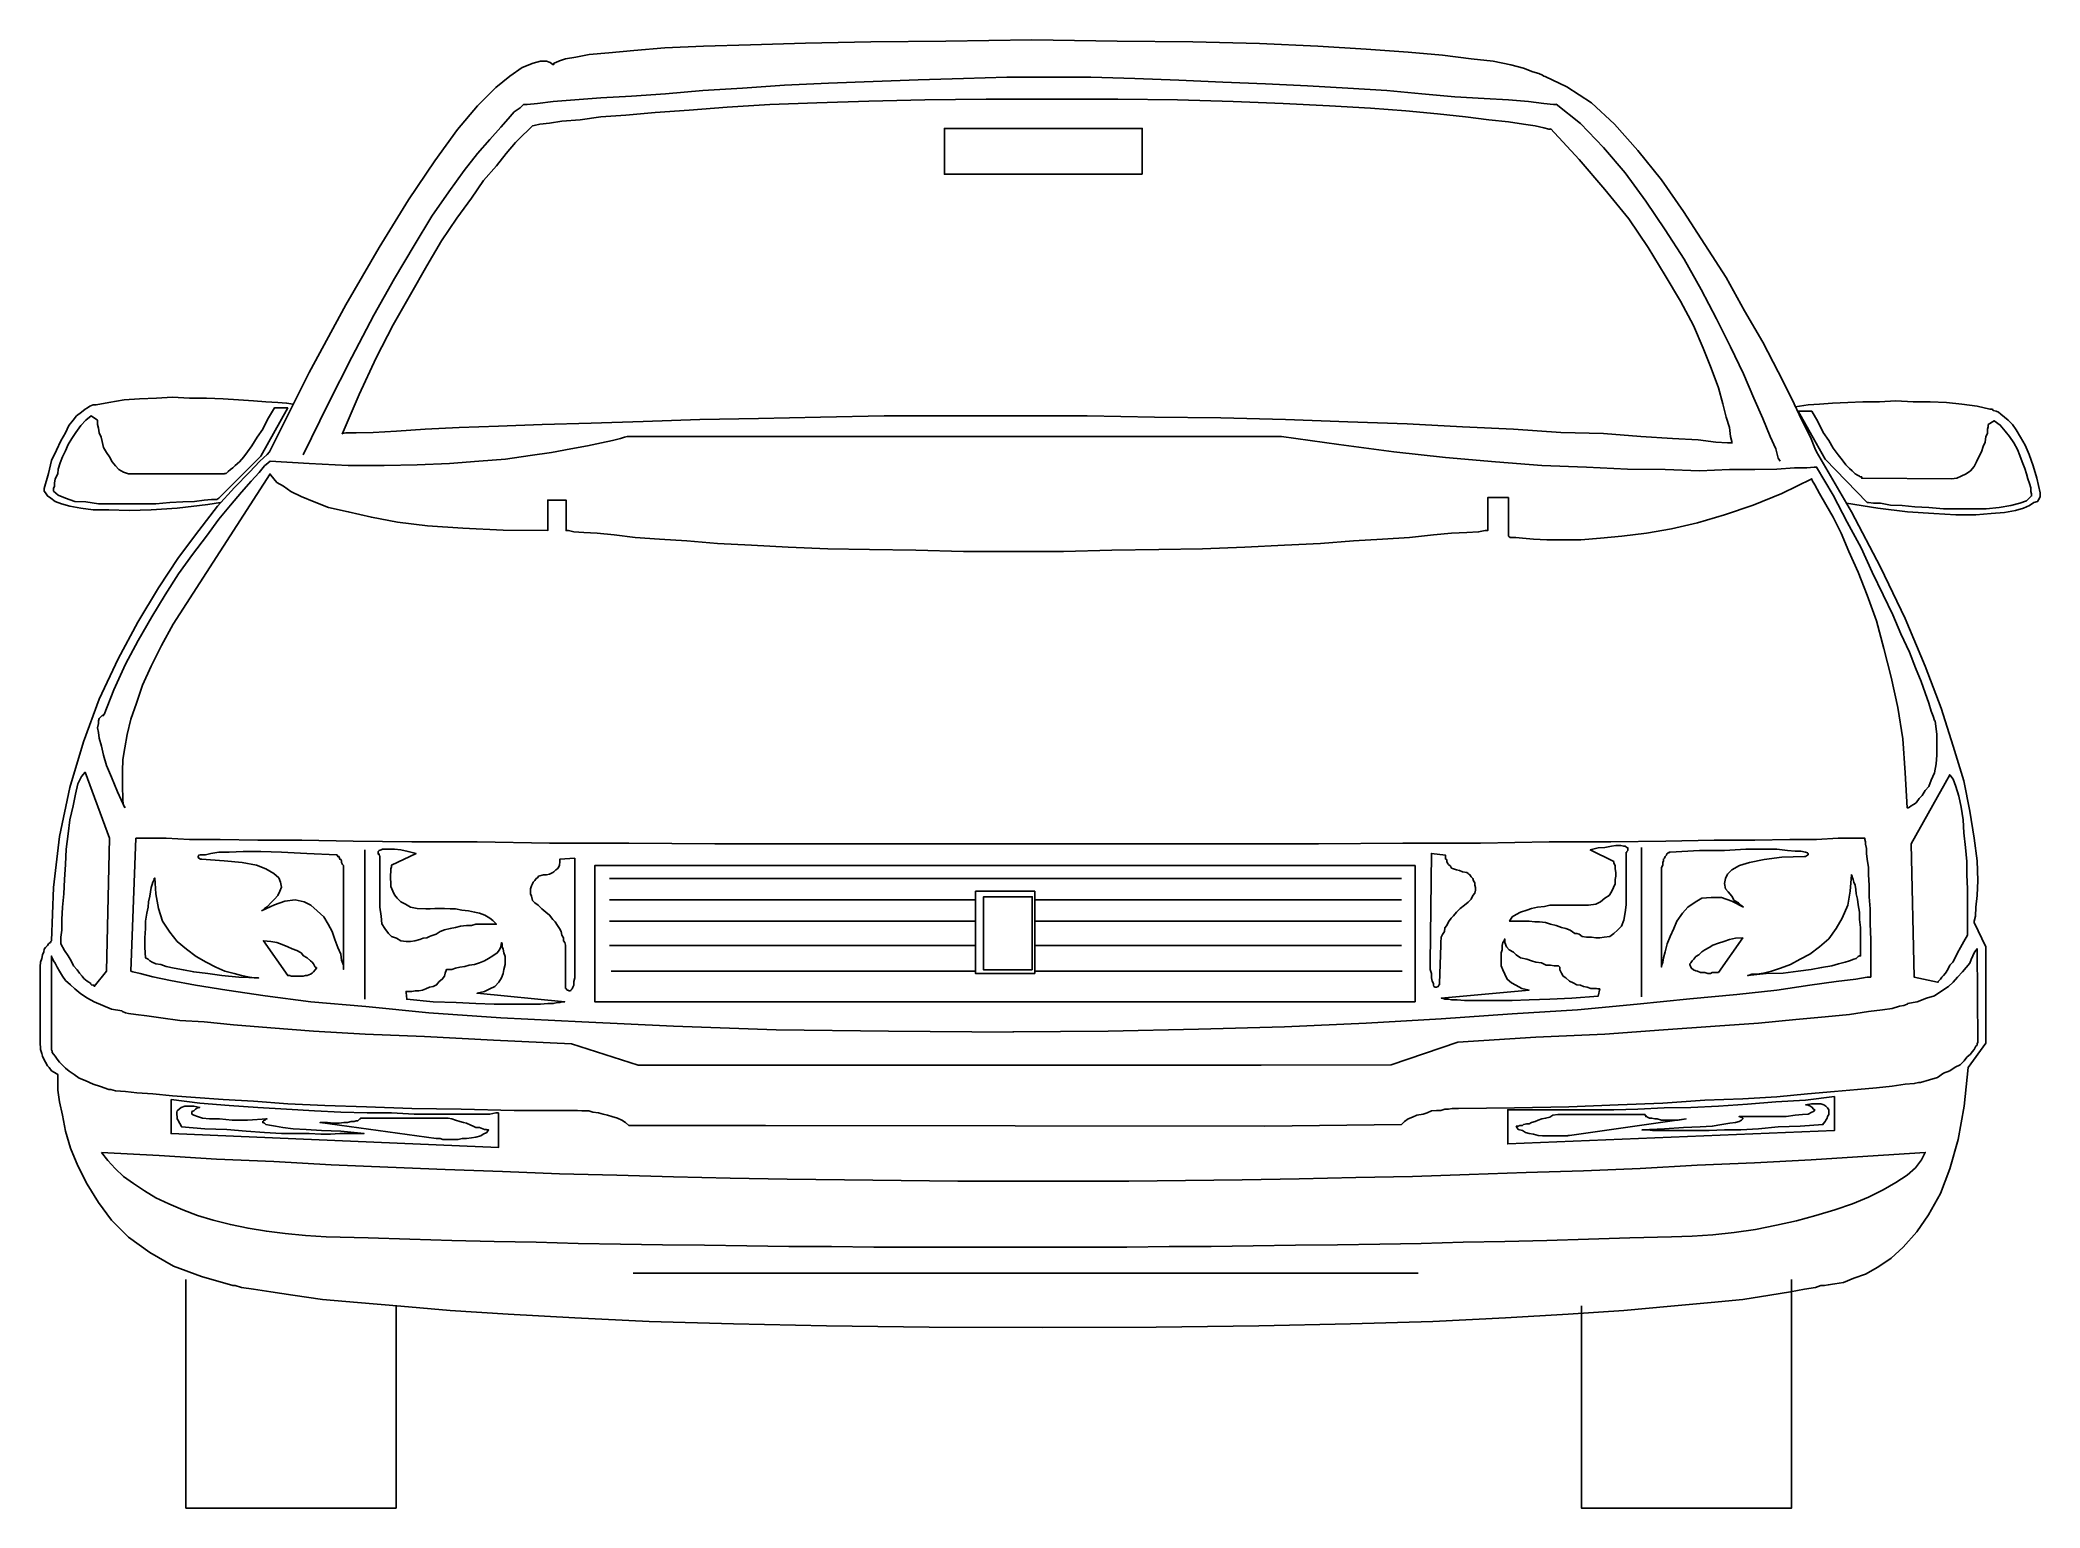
# Model space of a CAD drawing. Extents: x -42 to 127, y -112 to 11.
import ezdxf

# ---------------------------------------------------------------- set-up
doc = ezdxf.new("R2010")
doc.units = 0
doc.layers.get('0').update_dxf_attribs({"linetype": 'CONTINUOUS'})
doc.layers.add('7', color=7, linetype='CONTINUOUS')

msp = doc.modelspace()

# ---------------------------------------------------------------- linework, layer by layer
for points in [[(-29.36, -93.05), (-29.36, -112.32), (-11.65, -112.32), (-11.65, -95.29)], [(105.93, -93.05), (105.93, -112.32), (88.23, -112.32), (88.23, -95.29)]]:
    msp.add_lwpolyline(points)
at = {"layer": '7', "linetype": 'CONTINUOUS'}
for points in [[(-22.32, -23.32), (-22.52, -23.53), (-23.14, -24.1), (-24.01, -25.02), (-25.25, -26.31), (-26.69, -27.9), (-28.28, -29.96), (-29.98, -32.22), (-31.68, -34.79), (-33.42, -37.67), (-35.07, -40.76), (-36.66, -44.15), (-38, -47.75), (-39.13, -51.61), (-40.01, -55.72), (-40.52, -60.04), (-40.68, -64.52), (-40.68, -64.52), (-40.73, -64.57), (-40.73, -64.57), (-40.78, -64.67), (-40.88, -64.72), (-40.93, -64.77), (-41.03, -64.93), (-41.19, -65.08), (-41.29, -65.24), (-41.34, -65.44), (-41.45, -65.7), (-41.5, -66.01), (-41.6, -66.32), (-41.65, -66.68), (-41.65, -67.14), (-41.65, -67.6), (-41.65, -72.64), (-41.65, -72.64), (-41.65, -72.8), (-41.65, -72.9), (-41.65, -73.05), (-41.65, -73.26), (-41.6, -73.46), (-41.6, -73.67), (-41.5, -74.03), (-41.45, -74.24), (-41.29, -74.55), (-41.19, -74.75), (-41.03, -75.06), (-40.88, -75.21), (-40.68, -75.47), (-40.42, -75.62), (-40.16, -75.78), (-40.16, -75.88), (-40.16, -76.34), (-40.16, -77.12), (-40.01, -78.09), (-39.75, -79.22), (-39.49, -80.56), (-39.08, -82), (-38.46, -83.49), (-37.69, -85.03), (-36.72, -86.58), (-35.63, -88.07), (-34.2, -89.51), (-32.4, -90.79), (-30.39, -91.93), (-28.03, -92.8), (-25.4, -93.57), (-25.2, -93.57), (-24.68, -93.73), (-23.65, -93.88), (-22.21, -94.09), (-20.36, -94.39), (-17.84, -94.76), (-14.91, -95.01), (-11.26, -95.32), (-7.09, -95.68), (-2.21, -95.99), (3.4, -96.3), (9.67, -96.61), (16.77, -96.81), (24.63, -96.97), (33.27, -97.07), (42.84, -97.12), (52.4, -97.07), (61.04, -96.97), (68.76, -96.81), (75.7, -96.61), (81.82, -96.3), (87.11, -95.99), (91.8, -95.68), (95.75, -95.32), (99.15, -95.01), (101.82, -94.76), (104.09, -94.39), (105.83, -94.09), (107.02, -93.88), (107.94, -93.73), (108.4, -93.57), (108.56, -93.57), (108.71, -93.57), (109.02, -93.52), (109.59, -93.42), (110.31, -93.31), (111.18, -92.95), (112.16, -92.6), (113.19, -92.03), (114.32, -91.26), (115.35, -90.33), (116.48, -89.05), (117.46, -87.61), (118.48, -85.81), (119.26, -83.75), (119.98, -81.28), (120.49, -78.45), (120.8, -75.21), (122.29, -73.16), (122.29, -65.03), (121.31, -62.97), (121.31, -62.87), (121.42, -62.46), (121.47, -61.69), (121.57, -60.71), (121.62, -59.43), (121.57, -57.78), (121.31, -55.88), (120.95, -53.61), (120.44, -51.04), (119.56, -48.11), (118.54, -44.92), (117.2, -41.37), (115.5, -37.36), (113.44, -33.04), (110.98, -28.37), (108.04, -23.32), (107.89, -23.02), (107.53, -22.09), (106.81, -20.65), (105.94, -18.8), (104.8, -16.59), (103.52, -14.07), (101.98, -11.45), (100.43, -8.62), (98.63, -5.84), (96.83, -3.06), (94.98, -0.39), (92.98, 2.08), (91.02, 4.29), (89.07, 6.09), (87.01, 7.43), (85.16, 8.3), (85.06, 8.35), (84.95, 8.41), (84.65, 8.56), (84.13, 8.71), (83.36, 9.02), (82.28, 9.28), (80.79, 9.59), (78.94, 9.79), (76.52, 10.1), (73.64, 10.36), (70.09, 10.62), (66.03, 10.87), (61.09, 11.08), (55.49, 11.23), (49.11, 11.29), (41.91, 11.39), (34.66, 11.29), (28.34, 11.23), (22.84, 11.13), (18.21, 10.98), (14.25, 10.87), (11.01, 10.72), (8.39, 10.51), (6.28, 10.31), (4.63, 10.15), (3.5, 9.95), (2.63, 9.79), (2.11, 9.64), (1.8, 9.48), (1.65, 9.43), (1.65, 9.33), (1.65, 9.33), (1.55, 9.33), (1.34, 9.48), (1.03, 9.59), (0.52, 9.59), (-0.1, 9.43), (-1.03, 9.07), (-2.06, 8.35), (-3.24, 7.37), (-4.78, 5.83), (-6.48, 3.83), (-8.38, 1.2), (-10.59, -2.09), (-13.06, -6.1), (-15.89, -10.93), (-18.97, -16.64), (-22.32, -23.32)], [(43.35, 8.25), (39.81, 8.25), (36.15, 8.15), (32.35, 8.04), (28.54, 7.89), (24.79, 7.74), (21.09, 7.58), (17.54, 7.32), (14.2, 7.12), (11.06, 6.86), (8.18, 6.66), (5.61, 6.5), (3.4, 6.35), (1.6, 6.19), (0.26, 6.04), (-0.61, 5.94), (-0.92, 5.94)], [(86.09, 5.94), (85.88, 5.94), (85.06, 6.04), (83.77, 6.19), (82.07, 6.35), (80.02, 6.45), (77.55, 6.6), (74.77, 6.86), (71.84, 7.12), (68.55, 7.32), (65.16, 7.53), (61.61, 7.68), (58.01, 7.84), (54.31, 7.99), (50.6, 8.15), (46.9, 8.25), (43.35, 8.25)], [(-0.92, 5.94), (-0.97, 5.89), (-1.18, 5.68), (-1.7, 5.32), (-2.21, 4.75), (-2.83, 4.03), (-3.75, 3.01), (-4.78, 1.82), (-5.91, 0.38), (-7.2, -1.42), (-8.64, -3.47), (-10.13, -5.94), (-11.77, -8.72), (-13.52, -11.81), (-15.37, -15.35), (-17.38, -19.26), (-19.49, -23.58)], [(43.61, 6.4), (38.06, 6.4), (32.91, 6.35), (28.18, 6.24), (23.81, 6.09), (19.85, 5.94), (16.25, 5.73), (13.06, 5.47), (10.18, 5.27), (7.72, 5.06), (5.61, 4.91), (3.86, 4.65), (2.32, 4.55), (1.29, 4.39), (0.46, 4.29), (0, 4.19), (-0.15, 4.14)], [(85.62, 3.88), (85.47, 3.88), (85.06, 3.98), (84.34, 4.14), (83.36, 4.29), (82.07, 4.5), (80.43, 4.65), (78.47, 4.91), (76.11, 5.16), (73.44, 5.42), (70.45, 5.63), (67.01, 5.83), (63.1, 6.04), (58.88, 6.19), (54.2, 6.35), (49.16, 6.4), (43.56, 6.4)], [(104.96, -24.1), (104.8, -23.84), (104.6, -23.07), (104.14, -22.04), (103.52, -20.5), (102.75, -18.8), (101.87, -16.74), (100.79, -14.48), (99.61, -12.11), (98.33, -9.65), (96.89, -7.08), (95.29, -4.61), (93.65, -2.19), (91.9, 0.18), (90.1, 2.34), (88.14, 4.34), (86.09, 5.99)], [(-0.15, 4.14), (-0.25, 4.08), (-0.51, 3.78), (-1.03, 3.31), (-1.59, 2.75), (-2.36, 1.82), (-3.19, 0.79), (-4.27, -0.44), (-5.29, -1.93), (-6.53, -3.63), (-7.82, -5.53), (-9.05, -7.64), (-10.44, -10.06), (-11.88, -12.63), (-13.32, -15.41), (-14.76, -18.49), (-16.2, -21.83)], [(51.22, 0.07), (51.22, 3.93), (34.56, 3.93), (34.56, 0.07), (51.22, 0.07)], [(100.9, -22.55), (100.9, -22.45), (100.79, -22.04), (100.69, -21.27), (100.43, -20.39), (100.13, -19.26), (99.77, -17.92), (99.15, -16.28), (98.48, -14.58), (97.66, -12.68), (96.58, -10.62), (95.29, -8.46), (93.85, -6.1), (92.21, -3.68), (90.2, -1.21), (88.04, 1.31), (85.62, 3.93)], [(-20.31, -19.31), (-20.88, -19.21), (-21.6, -19.16), (-22.63, -19.11), (-23.65, -19.01), (-24.94, -18.95), (-26.22, -18.85), (-27.61, -18.8), (-29.05, -18.8), (-30.49, -18.7), (-31.83, -18.8), (-33.27, -18.85), (-34.56, -18.95), (-35.84, -19.16), (-36.92, -19.37), (-36.92, -19.37), (-37.13, -19.37), (-37.18, -19.37), (-37.44, -19.47), (-37.64, -19.62), (-37.85, -19.73), (-38.15, -19.98), (-38.57, -20.29), (-38.87, -20.65), (-39.23, -21.11), (-39.49, -21.73), (-39.9, -22.4), (-40.26, -23.17), (-40.68, -24.04), (-40.93, -25.13), (-41.29, -26.41), (-41.29, -26.41), (-41.29, -26.46), (-41.29, -26.62), (-41.19, -26.77), (-41.03, -27.03), (-40.73, -27.23), (-40.37, -27.49), (-39.85, -27.7), (-39.13, -27.9), (-38.21, -28.06), (-37.18, -28.21), (-35.84, -28.21), (-34.14, -28.26), (-32.29, -28.21), (-30.08, -28.06), (-27.51, -27.75), (-26.43, -27.59), (-26.43, -27.59)], [(-36.82, -20.65), (-36.82, -20.65), (-36.82, -20.8), (-36.82, -21.01), (-36.72, -21.32), (-36.66, -21.73), (-36.51, -22.09), (-36.41, -22.45), (-36.3, -22.96), (-36.05, -23.38), (-35.79, -23.74), (-35.58, -24.15), (-35.28, -24.51), (-35.02, -24.82), (-34.61, -25.02), (-34.2, -25.18), (-33.78, -25.18), (-26.22, -25.18), (-26.22, -25.18), (-26.12, -25.18), (-26.07, -25.13), (-25.97, -25.13), (-25.81, -24.97), (-25.61, -24.82), (-25.4, -24.66), (-25.2, -24.46), (-24.84, -24.15), (-24.48, -23.74), (-24.17, -23.32), (-23.81, -22.81), (-23.34, -22.09), (-22.88, -21.42), (-22.47, -20.6), (-21.9, -19.62), (-20.77, -19.62), (-23.04, -23.68), (-26.58, -27.23), (-26.74, -27.34), (-27.2, -27.34), (-27.82, -27.39), (-28.64, -27.49), (-29.62, -27.54), (-30.7, -27.59), (-31.88, -27.7), (-33.06, -27.7), (-34.3, -27.7), (-35.58, -27.7), (-36.72, -27.7), (-37.8, -27.54), (-38.72, -27.49), (-39.49, -27.23), (-40.11, -26.98), (-40.52, -26.62), (-40.52, -26.56), (-40.52, -26.41), (-40.42, -26.2), (-40.42, -25.95), (-40.37, -25.59), (-40.16, -25.18), (-40.11, -24.77), (-39.96, -24.25), (-39.75, -23.74), (-39.49, -23.22), (-39.29, -22.71), (-38.98, -22.19), (-38.62, -21.68), (-38.21, -21.11), (-37.8, -20.65), (-37.33, -20.29), (-36.82, -20.65)], [(110.56, -27.65), (113.19, -28.06), (115.71, -28.37), (117.92, -28.52), (119.77, -28.62), (121.47, -28.62), (122.75, -28.52), (123.88, -28.42), (124.81, -28.26), (125.48, -28.06), (125.99, -27.85), (126.35, -27.59), (126.66, -27.49), (126.82, -27.23), (126.87, -27.08), (126.87, -26.92), (126.87, -26.77), (126.87, -26.77), (126.61, -25.54), (126.3, -24.51), (125.94, -23.53), (125.63, -22.76), (125.22, -22.09), (124.86, -21.47), (124.55, -21.01), (124.19, -20.65), (123.88, -20.39), (123.58, -20.14), (123.37, -19.98), (123.16, -19.88), (122.91, -19.83), (122.85, -19.73), (122.65, -19.73), (122.65, -19.73), (121.57, -19.47), (120.28, -19.31), (119, -19.16), (117.61, -19.11), (116.17, -19.11), (114.73, -19.01), (113.34, -19.11), (111.95, -19.11), (110.67, -19.16), (109.38, -19.21), (108.3, -19.31), (107.32, -19.37), (106.61, -19.47), (106.25, -19.52), (106.25, -19.47)], [(122.49, -21.01), (122.49, -21.06), (122.49, -21.22), (122.44, -21.42), (122.44, -21.78), (122.29, -22.04), (122.24, -22.5), (122.08, -22.86), (121.93, -23.32), (121.72, -23.74), (121.52, -24.15), (121.31, -24.56), (121, -24.92), (120.64, -25.18), (120.23, -25.38), (119.87, -25.54), (119.41, -25.59), (111.9, -25.54), (111.85, -25.54), (111.85, -25.43), (111.7, -25.43), (111.65, -25.38), (111.49, -25.28), (111.28, -25.18), (111.03, -24.92), (110.82, -24.71), (110.51, -24.41), (110.2, -23.99), (109.85, -23.58), (109.43, -23.02), (109.07, -22.35), (108.61, -21.68), (108.15, -20.75), (107.63, -19.88), (106.5, -19.88), (108.77, -23.94), (112.31, -27.59), (112.42, -27.59), (112.83, -27.65), (113.44, -27.65), (114.27, -27.8), (115.25, -27.85), (116.32, -27.95), (117.51, -28.01), (118.74, -28.11), (119.92, -28.11), (121.21, -28.11), (122.34, -28.11), (123.42, -28.01), (124.4, -27.85), (125.17, -27.65), (125.73, -27.44), (126.15, -27.03), (126.15, -27.03), (126.15, -26.87), (126.1, -26.67), (126.1, -26.36), (125.99, -26), (125.84, -25.59), (125.73, -25.18), (125.58, -24.71), (125.37, -24.15), (125.17, -23.63), (124.96, -23.12), (124.66, -22.55), (124.3, -22.04), (123.94, -21.58), (123.52, -21.06), (123.01, -20.7), (122.49, -21.01)], [(-16.15, -21.78), (-15.89, -21.73), (-15.01, -21.73), (-13.57, -21.68), (-11.62, -21.58), (-9.2, -21.42), (-6.32, -21.27), (-3.03, -21.16), (0.67, -21.01), (4.79, -20.91), (9.16, -20.75), (13.94, -20.6), (18.88, -20.5), (24.12, -20.39), (29.47, -20.29), (35.13, -20.29), (40.89, -20.29)], [(40.89, -20.29), (46.59, -20.29), (52.25, -20.39), (57.85, -20.44), (63.3, -20.6), (68.55, -20.8), (73.54, -20.96), (78.22, -21.22), (82.49, -21.42), (86.5, -21.68), (90.1, -21.78), (93.23, -22.04), (95.91, -22.19), (98.07, -22.3), (99.56, -22.5), (100.54, -22.55), (100.95, -22.55)], [(-34.5, -53.31), (-34.5, -53.25), (-34.61, -53.1), (-34.66, -52.74), (-34.66, -52.28), (-34.71, -51.76), (-34.71, -51.04), (-34.71, -50.22), (-34.66, -49.24), (-34.5, -48.27), (-34.3, -47.13), (-33.99, -45.85), (-33.53, -44.51), (-33.01, -42.97), (-32.29, -41.37), (-31.42, -39.63), (-30.44, -37.83), (-22.27, -25.18), (-22.27, -25.18), (-22.21, -25.28), (-21.96, -25.59), (-21.7, -25.9), (-21.13, -26.2), (-20.52, -26.67), (-19.64, -27.08), (-18.56, -27.54), (-17.33, -28.01), (-15.68, -28.37), (-13.73, -28.83), (-11.52, -29.24), (-9, -29.55), (-6.01, -29.75), (-2.62, -29.91), (1.13, -29.96), (1.13, -27.39), (2.68, -27.39), (2.68, -29.96), (2.88, -29.96), (3.34, -30.06), (4.17, -30.11), (5.3, -30.16), (6.74, -30.32), (8.49, -30.53), (10.54, -30.68), (12.86, -30.83), (15.43, -31.04), (18.31, -31.19), (21.39, -31.35), (24.74, -31.5), (28.24, -31.55), (32.14, -31.6), (36.15, -31.71), (40.37, -31.71), (44.59, -31.71), (48.65, -31.6), (52.61, -31.55), (56.31, -31.5), (59.86, -31.35), (63.2, -31.19), (66.24, -31.04), (69.01, -30.83), (71.48, -30.68), (73.74, -30.53), (75.75, -30.32), (77.29, -30.16), (78.58, -30.11), (79.56, -30.06), (80.12, -29.96), (80.33, -29.96), (80.33, -27.18), (82.07, -27.18), (82.07, -30.42), (82.23, -30.53), (82.69, -30.53), (83.26, -30.58), (84.18, -30.68), (85.32, -30.73), (86.7, -30.73), (88.19, -30.73), (89.84, -30.58), (91.64, -30.42), (93.7, -30.16), (95.81, -29.8), (98.02, -29.29), (100.28, -28.62), (102.7, -27.8), (105.11, -26.82), (107.63, -25.59), (107.68, -25.74), (107.89, -26.1), (108.3, -26.82), (108.82, -27.75), (109.43, -28.83), (110.1, -30.16), (110.77, -31.71), (111.54, -33.46), (112.31, -35.41), (113.08, -37.57), (113.7, -39.88), (114.32, -42.3), (114.89, -44.87), (115.3, -47.49), (115.5, -50.37), (115.66, -53.31), (115.76, -53.31), (115.86, -53.25), (116.02, -53.15), (116.22, -53.05), (116.43, -52.89), (116.68, -52.53), (116.94, -52.28), (117.2, -51.87), (117.51, -51.51), (117.71, -50.99), (117.97, -50.37), (118.13, -49.6), (118.18, -48.88), (118.18, -47.96), (118.18, -47.13), (118.02, -46), (117.97, -45.95), (117.87, -45.59), (117.71, -45.18), (117.51, -44.51), (117.2, -43.64), (116.84, -42.66), (116.38, -41.53), (115.86, -40.19), (115.14, -38.65), (114.47, -37.06), (113.65, -35.36), (112.72, -33.46), (111.8, -31.4), (110.62, -29.24), (109.43, -26.98), (108.04, -24.61), (107.84, -24.61), (107.22, -24.66), (106.19, -24.66), (104.7, -24.77), (102.85, -24.82), (100.69, -24.82), (98.17, -24.92), (95.29, -24.82), (92.1, -24.77), (88.66, -24.61), (84.9, -24.46), (80.99, -24.15), (76.78, -23.79), (72.41, -23.32), (67.78, -22.71), (62.95, -22.04), (7.82, -22.04), (7.61, -22.09), (7.25, -22.19), (6.58, -22.35), (5.66, -22.55), (4.48, -22.81), (3.09, -23.07), (1.44, -23.38), (-0.36, -23.63), (-2.42, -23.94), (-4.68, -24.1), (-7.15, -24.3), (-9.87, -24.41), (-12.65, -24.46), (-15.68, -24.46), (-18.97, -24.3), (-22.27, -24.1), (-22.42, -24.25), (-22.73, -24.51), (-23.19, -25.07), (-23.86, -25.79), (-24.68, -26.72), (-25.61, -27.8), (-26.58, -28.98), (-27.61, -30.42), (-28.8, -31.96), (-29.98, -33.61), (-31.11, -35.36), (-32.24, -37.21), (-33.37, -39.22), (-34.45, -41.22), (-35.43, -43.38), (-36.25, -45.44), (-36.3, -45.44), (-36.3, -45.54), (-36.41, -45.54), (-36.46, -45.59), (-36.66, -45.8), (-36.72, -46), (-36.72, -46.21), (-36.82, -46.57), (-36.72, -46.98), (-36.66, -47.44), (-36.46, -48.11), (-36.3, -48.88), (-36.05, -49.76), (-35.63, -50.74), (-35.12, -51.97), (-34.5, -53.31)], [(-35.79, -55.88), (-36.05, -67.09), (-37.08, -68.37), (-37.08, -68.37), (-37.08, -68.27), (-37.18, -68.27), (-37.33, -68.22), (-37.38, -68.12), (-37.54, -68.01), (-37.69, -67.91), (-37.95, -67.7), (-38.1, -67.5), (-38.31, -67.24), (-38.51, -66.98), (-38.82, -66.63), (-39.03, -66.21), (-39.29, -65.8), (-39.6, -65.34), (-39.9, -64.77), (-39.9, -64.67), (-39.9, -64.21), (-39.8, -63.64), (-39.8, -62.72), (-39.75, -61.69), (-39.65, -60.56), (-39.6, -59.37), (-39.49, -58.09), (-39.44, -56.8), (-39.29, -55.52), (-39.13, -54.34), (-38.87, -53.15), (-38.67, -52.17), (-38.46, -51.3), (-38.15, -50.68), (-37.85, -50.32), (-35.79, -55.88)], [(116.02, -56.34), (116.27, -67.6), (118.23, -68.01), (118.23, -68.01), (118.28, -68.01), (118.28, -67.96), (118.38, -67.86), (118.48, -67.76), (118.59, -67.6), (118.74, -67.45), (118.9, -67.24), (119.1, -66.93), (119.26, -66.57), (119.51, -66.32), (119.72, -65.96), (119.92, -65.55), (120.18, -65.08), (120.44, -64.57), (120.75, -64.05), (120.75, -63.9), (120.75, -63.49), (120.75, -62.92), (120.75, -62.15), (120.75, -61.17), (120.75, -60.15), (120.7, -58.96), (120.7, -57.83), (120.59, -56.65), (120.44, -55.41), (120.39, -54.34), (120.23, -53.25), (120.03, -52.33), (119.77, -51.51), (119.56, -50.89), (119.26, -50.53), (116.02, -56.34)], [(-33.99, -67.09), (-33.58, -55.88)], [(-33.58, -55.88), (-33.27, -55.88), (-32.4, -55.88), (-31.01, -55.88), (-29.05, -55.98), (-26.48, -55.98), (-23.29, -56.03), (-19.59, -56.03), (-15.27, -56.13), (-10.33, -56.19), (-4.83, -56.19), (1.29, -56.29), (7.97, -56.29), (15.22, -56.34), (23.2, -56.34), (31.73, -56.34), (40.89, -56.34)], [(-22.99, -62), (-22.88, -61.94), (-22.73, -61.79), (-22.47, -61.64), (-22.21, -61.33), (-21.9, -61.02), (-21.6, -60.71), (-21.44, -60.35), (-21.29, -59.99), (-21.39, -59.58), (-21.54, -59.22), (-21.96, -58.86), (-22.63, -58.45), (-23.4, -58.14), (-24.63, -57.93), (-26.12, -57.78), (-28.03, -57.63), (-28.03, -57.63), (-28.13, -57.63), (-28.28, -57.57), (-28.33, -57.47), (-28.33, -57.42), (-28.28, -57.32), (-28.13, -57.27), (-27.72, -57.27), (-27.25, -57.16), (-26.58, -57.06), (-25.71, -57.06), (-24.53, -57.01), (-23.04, -57.01), (-21.29, -57.06), (-19.18, -57.16), (-16.66, -57.27), (-16.66, -57.27), (-16.61, -57.32), (-16.61, -57.32), (-16.56, -57.42), (-16.45, -57.42), (-16.45, -57.47), (-16.4, -57.63), (-16.3, -57.68), (-16.25, -57.78), (-16.25, -57.93), (-16.15, -58.09), (-16.09, -58.19), (-16.09, -58.35), (-16.09, -58.6), (-16.09, -58.86), (-16.09, -66.93), (-16.09, -66.83), (-16.09, -66.57), (-16.25, -66.16), (-16.3, -65.65), (-16.56, -65.08), (-16.81, -64.41), (-17.02, -63.75), (-17.38, -63.13), (-17.74, -62.51), (-18.3, -62), (-18.82, -61.53), (-19.39, -61.23), (-20.16, -61.07), (-21.03, -61.17), (-21.9, -61.48), (-22.99, -62)], [(-14.29, -56.86), (-14.29, -69.45)], [(-12.03, -58.14), (-12.03, -58.14), (-12.03, -58.29), (-12.08, -58.45), (-12.08, -58.7), (-12.13, -58.96), (-12.13, -59.27), (-12.08, -59.63), (-12.08, -59.94), (-11.93, -60.35), (-11.77, -60.66), (-11.57, -60.92), (-11.26, -61.23), (-10.85, -61.43), (-10.44, -61.69), (-9.87, -61.79), (-9.15, -61.84), (-9.15, -61.84), (-9, -61.84), (-8.79, -61.84), (-8.38, -61.79), (-8.02, -61.79), (-7.56, -61.79), (-7.09, -61.84), (-6.63, -61.84), (-6.12, -61.94), (-5.55, -62), (-5.04, -62.1), (-4.63, -62.2), (-4.16, -62.36), (-3.75, -62.61), (-3.49, -62.82), (-3.19, -63.13), (-3.24, -63.13), (-3.39, -63.13), (-3.55, -63.13), (-3.85, -63.13), (-4.16, -63.13), (-4.47, -63.13), (-4.94, -63.13), (-5.29, -63.23), (-5.71, -63.23), (-6.22, -63.28), (-6.63, -63.39), (-7.09, -63.49), (-7.56, -63.59), (-7.92, -63.75), (-8.28, -63.95), (-8.69, -64.1), (-8.69, -64.1), (-8.84, -64.16), (-9.05, -64.26), (-9.36, -64.31), (-9.66, -64.41), (-10.08, -64.52), (-10.44, -64.57), (-10.8, -64.57), (-11.26, -64.52), (-11.62, -64.31), (-12.03, -64.16), (-12.29, -63.9), (-12.6, -63.49), (-12.85, -63.08), (-12.91, -62.46), (-13.01, -61.69), (-13.01, -57.37), (-13.01, -57.37), (-13.06, -57.32), (-13.06, -57.22), (-13.16, -57.22), (-13.16, -57.16), (-13.16, -57.06), (-13.16, -57.01), (-13.06, -56.91), (-12.91, -56.86), (-12.8, -56.8), (-12.54, -56.8), (-12.13, -56.8), (-11.77, -56.8), (-11.26, -56.86), (-10.64, -57.01), (-9.97, -57.16), (-12.03, -58.14)], [(40.89, -56.34), (49.93, -56.34), (58.32, -56.34), (66.08, -56.34), (73.18, -56.29), (79.71, -56.29), (85.52, -56.19), (90.71, -56.19), (95.34, -56.13), (99.4, -56.03), (102.85, -56.03), (105.78, -55.98), (108.04, -55.98), (109.85, -55.88), (111.13, -55.88), (111.9, -55.88), (112.11, -55.88)], [(76.78, -57.32), (76.78, -57.32), (76.78, -57.42), (76.78, -57.47), (76.78, -57.57), (76.78, -57.63), (76.88, -57.68), (76.88, -57.83), (76.93, -57.99), (77.04, -58.09), (77.19, -58.24), (77.29, -58.4), (77.45, -58.45), (77.7, -58.55), (77.96, -58.6), (78.22, -58.7), (78.58, -58.76), (78.58, -58.76), (78.68, -58.86), (78.73, -58.91), (78.83, -58.96), (78.94, -59.12), (79.09, -59.27), (79.14, -59.48), (79.25, -59.63), (79.25, -59.84), (79.3, -60.04), (79.3, -60.25), (79.25, -60.51), (79.09, -60.71), (78.94, -61.02), (78.68, -61.28), (78.37, -61.53), (78.01, -61.79), (77.7, -62.1), (77.45, -62.41), (77.24, -62.61), (77.04, -62.92), (76.88, -63.23), (76.73, -63.44), (76.68, -63.75), (76.52, -64), (76.42, -64.21), (76.42, -64.36), (76.37, -64.52), (76.37, -64.67), (76.37, -64.72), (76.37, -64.77), (76.37, -64.88), (76.26, -68.12), (76.26, -68.22), (76.26, -68.22), (76.21, -68.27), (76.21, -68.27), (76.16, -68.37), (76.01, -68.43), (75.95, -68.43), (75.9, -68.43), (75.8, -68.37), (75.75, -68.27), (75.75, -68.12), (75.65, -67.91), (75.59, -67.65), (75.59, -67.29), (75.49, -66.93), (75.49, -66.42), (75.59, -57.16), (76.78, -57.32)], [(90.97, -57.83), (90.97, -57.93), (90.97, -57.99), (91.07, -58.19), (91.07, -58.45), (91.13, -58.76), (91.13, -59.07), (91.07, -59.37), (91.07, -59.73), (90.92, -60.04), (90.77, -60.4), (90.56, -60.71), (90.2, -60.92), (89.84, -61.23), (89.43, -61.43), (88.81, -61.53), (88.14, -61.53), (88.14, -61.53), (87.99, -61.53), (87.68, -61.53), (87.37, -61.53), (87.01, -61.53), (86.55, -61.53), (86.09, -61.53), (85.57, -61.53), (85.11, -61.64), (84.54, -61.69), (84.03, -61.79), (83.62, -61.94), (83.1, -62.1), (82.74, -62.31), (82.38, -62.51), (82.18, -62.87), (82.23, -62.87), (82.33, -62.87), (82.54, -62.87), (82.74, -62.87), (83.05, -62.87), (83.46, -62.87), (83.82, -62.87), (84.29, -62.92), (84.7, -62.92), (85.21, -62.97), (85.62, -63.13), (86.09, -63.23), (86.55, -63.39), (86.91, -63.49), (87.27, -63.64), (87.68, -63.9), (87.68, -63.9), (87.83, -63.9), (88.04, -63.95), (88.3, -64.16), (88.66, -64.21), (89.07, -64.21), (89.43, -64.26), (89.79, -64.26), (90.15, -64.21), (90.61, -64.16), (90.97, -63.9), (91.28, -63.64), (91.59, -63.28), (91.8, -62.77), (91.9, -62.15), (92, -61.48), (92, -57.06), (92, -57.06), (92.05, -57.06), (92.05, -57.01), (92.15, -56.91), (92.15, -56.86), (92.15, -56.8), (92.15, -56.7), (92.05, -56.65), (91.9, -56.55), (91.8, -56.55), (91.54, -56.49), (91.13, -56.49), (90.77, -56.55), (90.2, -56.65), (89.63, -56.7), (88.97, -56.86), (90.97, -57.83)], [(93.28, -56.65), (93.28, -69.25)], [(101.87, -61.69), (101.87, -61.69), (101.67, -61.53), (101.46, -61.33), (101.1, -61.12), (100.9, -60.76), (100.59, -60.4), (100.38, -60.15), (100.28, -59.68), (100.38, -59.27), (100.54, -58.91), (100.9, -58.55), (101.56, -58.19), (102.39, -57.93), (103.62, -57.68), (105.11, -57.47), (107.02, -57.42), (107.02, -57.42), (107.12, -57.42), (107.27, -57.32), (107.32, -57.27), (107.32, -57.16), (107.27, -57.11), (107.12, -57.06), (106.71, -56.96), (106.25, -56.96), (105.58, -56.91), (104.7, -56.8), (103.52, -56.8), (102.08, -56.8), (100.28, -56.91), (98.17, -56.91), (95.7, -57.06), (95.7, -57.06), (95.7, -57.06), (95.6, -57.06), (95.6, -57.11), (95.5, -57.11), (95.45, -57.16), (95.39, -57.27), (95.39, -57.32), (95.29, -57.42), (95.24, -57.57), (95.14, -57.63), (95.14, -57.78), (95.09, -57.93), (95.09, -58.14), (94.98, -58.35), (94.98, -58.55), (94.98, -66.73), (94.98, -66.63), (95.09, -66.32), (95.14, -65.96), (95.29, -65.44), (95.45, -64.77), (95.7, -64.16), (96.01, -63.49), (96.27, -62.87), (96.73, -62.2), (97.19, -61.69), (97.81, -61.28), (98.38, -60.92), (99.15, -60.87), (100.02, -60.87), (100.9, -61.17), (101.87, -61.69)], [(112.11, -55.88), (112.11, -55.88), (112.11, -55.98), (112.16, -56.19), (112.16, -56.39), (112.26, -56.75), (112.26, -57.16), (112.31, -57.63), (112.42, -58.35), (112.42, -58.96), (112.47, -59.84), (112.47, -60.81), (112.57, -61.84), (112.57, -63.08), (112.62, -64.41), (112.62, -65.96), (112.62, -67.6)], [(2.16, -57.63), (2.16, -57.63), (2.16, -57.68), (2.16, -57.78), (2.16, -57.83), (2.16, -57.93), (2.11, -58.09), (2.11, -58.14), (2.06, -58.29), (1.96, -58.45), (1.8, -58.55), (1.65, -58.7), (1.55, -58.76), (1.29, -58.91), (1.03, -58.96), (0.77, -58.96), (0.36, -59.07), (0.36, -59.07), (0.31, -59.12), (0.26, -59.22), (0.16, -59.27), (0.05, -59.43), (-0.1, -59.58), (-0.15, -59.73), (-0.25, -59.89), (-0.31, -60.15), (-0.31, -60.35), (-0.31, -60.56), (-0.25, -60.76), (-0.15, -61.12), (0.05, -61.33), (0.31, -61.53), (0.62, -61.84), (0.98, -62.1), (1.29, -62.36), (1.55, -62.72), (1.75, -62.92), (1.96, -63.23), (2.11, -63.49), (2.27, -63.75), (2.32, -64.05), (2.47, -64.26), (2.47, -64.52), (2.57, -64.67), (2.63, -64.88), (2.63, -64.93), (2.63, -65.08), (2.63, -65.08), (2.63, -65.19), (2.63, -68.53), (2.63, -68.53), (2.68, -68.53), (2.68, -68.58), (2.78, -68.68), (2.83, -68.68), (2.93, -68.73), (2.93, -68.73), (3.04, -68.73), (3.09, -68.68), (3.19, -68.58), (3.24, -68.43), (3.34, -68.27), (3.34, -67.96), (3.4, -67.65), (3.4, -67.24), (3.4, -66.73), (3.4, -57.57), (2.16, -57.63)], [(74.21, -69.66), (74.21, -58.19), (5.09, -58.19), (5.09, -69.66), (74.21, -69.66)], [(110.98, -58.96), (110.98, -58.96), (111.03, -59.07), (111.03, -59.12), (111.13, -59.37), (111.18, -59.58), (111.28, -59.84), (111.34, -60.2), (111.39, -60.56), (111.49, -61.02), (111.54, -61.48), (111.65, -62.1), (111.65, -62.72), (111.75, -63.39), (111.75, -64.05), (111.75, -64.88), (111.75, -65.7), (111.75, -65.7), (111.75, -65.8), (111.65, -65.8), (111.54, -65.85), (111.39, -66.01), (111.18, -66.06), (110.82, -66.21), (110.46, -66.32), (109.9, -66.47), (109.33, -66.63), (108.46, -66.78), (107.58, -66.93), (106.5, -67.09), (105.22, -67.24), (103.78, -67.29), (102.23, -67.45), (102.28, -67.45), (102.59, -67.34), (103.01, -67.34), (103.57, -67.24), (104.24, -67.09), (105.01, -66.83), (105.83, -66.52), (106.66, -66.06), (107.48, -65.65), (108.3, -65.03), (109.07, -64.36), (109.69, -63.49), (110.2, -62.61), (110.67, -61.53), (110.87, -60.35), (110.98, -58.96)], [(-31.98, -59.22), (-31.98, -59.22), (-32.04, -59.27), (-32.04, -59.37), (-32.14, -59.58), (-32.19, -59.79), (-32.29, -60.04), (-32.34, -60.4), (-32.4, -60.76), (-32.5, -61.23), (-32.55, -61.69), (-32.65, -62.2), (-32.75, -62.87), (-32.75, -63.49), (-32.81, -64.26), (-32.81, -65.08), (-32.75, -65.96), (-32.75, -65.96), (-32.75, -65.96), (-32.65, -66.01), (-32.55, -66.06), (-32.4, -66.21), (-32.19, -66.32), (-31.88, -66.47), (-31.47, -66.52), (-31.01, -66.68), (-30.34, -66.83), (-29.57, -66.98), (-28.69, -67.14), (-27.51, -67.29), (-26.33, -67.45), (-24.89, -67.6), (-23.24, -67.65), (-23.29, -67.65), (-23.6, -67.65), (-24.01, -67.6), (-24.68, -67.45), (-25.3, -67.29), (-26.07, -67.09), (-26.84, -66.73), (-27.66, -66.32), (-28.49, -65.85), (-29.31, -65.24), (-30.08, -64.57), (-30.7, -63.8), (-31.32, -62.87), (-31.68, -61.79), (-31.88, -60.56), (-31.98, -59.22)], [(6.33, -59.27), (73.08, -59.27)], [(42.17, -67.29), (42.17, -60.35), (37.18, -60.35), (37.18, -67.29), (42.17, -67.29)], [(6.33, -61.07), (37.18, -61.07)], [(41.96, -66.98), (41.96, -60.81), (37.85, -60.81), (37.85, -66.98), (41.96, -66.98)], [(42.17, -61.07), (73.08, -61.07)], [(6.33, -62.87), (37.18, -62.87)], [(42.17, -62.87), (73.08, -62.87)], [(61.25, -75.01), (72.2, -74.96), (77.81, -73.05), (84.39, -72.64), (90.2, -72.38), (95.14, -72.03), (99.51, -71.72), (103.16, -71.46), (106.3, -71.15), (108.77, -70.94), (110.82, -70.74), (112.42, -70.48), (113.6, -70.33), (114.42, -70.22), (115.04, -70.02), (115.4, -69.97), (115.66, -69.86), (115.71, -69.86), (115.71, -69.81), (116.53, -69.66), (117.3, -69.35), (117.97, -69.15), (118.59, -68.73), (119.15, -68.37), (119.56, -68.01), (119.92, -67.6), (120.34, -67.14), (120.64, -66.78), (120.95, -66.42), (121.06, -66.11), (121.21, -65.8), (121.36, -65.49), (121.47, -65.34), (121.57, -65.19), (121.57, -65.19), (121.62, -73.05), (121.62, -73.05), (121.57, -73.21), (121.57, -73.31), (121.47, -73.41), (121.31, -73.67), (121.16, -73.88), (121, -74.08), (120.7, -74.34), (120.49, -74.65), (120.13, -74.96), (119.72, -75.16), (119.26, -75.47), (118.74, -75.68), (118.23, -76.04), (117.56, -76.24), (116.79, -76.45), (116.63, -76.45), (116.27, -76.55), (115.5, -76.6), (114.42, -76.76), (113.08, -76.91), (111.49, -77.06), (109.54, -77.22), (107.27, -77.43), (104.7, -77.68), (101.82, -77.84), (98.63, -77.94), (95.09, -78.2), (91.33, -78.35), (87.17, -78.5), (82.59, -78.61), (77.86, -78.66), (77.81, -78.66), (77.7, -78.66), (77.55, -78.66), (77.34, -78.66), (77.04, -78.71), (76.73, -78.71), (76.37, -78.81), (76.01, -78.81), (75.59, -78.86), (75.24, -79.02), (74.88, -79.12), (74.36, -79.22), (74, -79.38), (73.64, -79.53), (73.33, -79.74), (73.08, -80), (61.56, -80.15), (19.49, -80.1), (7.97, -80.1), (7.67, -79.84), (7.36, -79.64), (7, -79.48), (6.53, -79.33), (6.17, -79.22), (5.81, -79.12), (5.4, -79.02), (4.94, -78.97), (4.58, -78.86), (4.27, -78.86), (4.01, -78.86), (3.65, -78.81), (3.45, -78.81), (3.29, -78.81), (3.14, -78.81), (3.14, -78.81), (-1.7, -78.81), (-6.17, -78.71), (-10.33, -78.66), (-14.14, -78.5), (-17.64, -78.4), (-20.77, -78.25), (-23.65, -78.04), (-26.22, -77.89), (-28.54, -77.73), (-30.49, -77.58), (-32.14, -77.43), (-33.48, -77.32), (-34.45, -77.22), (-35.28, -77.17), (-35.69, -77.06), (-35.84, -77.06), (-36.56, -76.81), (-37.18, -76.6), (-37.85, -76.29), (-38.36, -76.09), (-38.77, -75.78), (-39.18, -75.52), (-39.49, -75.26), (-39.75, -75.01), (-40.01, -74.75), (-40.21, -74.49), (-40.37, -74.24), (-40.52, -74.08), (-40.62, -73.93), (-40.62, -73.82), (-40.68, -73.72), (-40.68, -73.72), (-40.68, -65.8), (-40.68, -65.85), (-40.62, -65.96), (-40.52, -66.21), (-40.37, -66.42), (-40.21, -66.73), (-40.01, -67.09), (-39.75, -67.5), (-39.49, -67.86), (-39.08, -68.22), (-38.72, -68.58), (-38.21, -68.99), (-37.64, -69.35), (-37.08, -69.66), (-36.36, -69.97), (-35.63, -70.28), (-34.76, -70.43), (-34.76, -70.43), (-34.71, -70.48), (-34.45, -70.58), (-34.2, -70.64), (-33.58, -70.74), (-32.65, -70.84), (-31.47, -71), (-29.87, -71.25), (-27.82, -71.36), (-25.35, -71.61), (-22.21, -71.87), (-18.61, -72.13), (-14.24, -72.38), (-9.25, -72.59), (-3.44, -72.9), (3.14, -73.21), (8.74, -75.01), (19.7, -75.01), (61.25, -75.01)], [(-18.36, -66.83), (-18.36, -66.78), (-18.46, -66.73), (-18.51, -66.63), (-18.61, -66.47), (-18.72, -66.32), (-18.87, -66.21), (-19.13, -65.96), (-19.44, -65.8), (-19.64, -65.55), (-20, -65.34), (-20.41, -65.19), (-20.77, -65.03), (-21.24, -64.82), (-21.7, -64.67), (-22.21, -64.57), (-22.83, -64.52), (-20.77, -67.45), (-20.77, -67.45), (-20.72, -67.45), (-20.57, -67.45), (-20.52, -67.5), (-20.31, -67.5), (-20.11, -67.5), (-19.95, -67.5), (-19.75, -67.5), (-19.49, -67.5), (-19.28, -67.45), (-19.13, -67.45), (-18.87, -67.34), (-18.72, -67.24), (-18.61, -67.14), (-18.46, -66.98), (-18.36, -66.83)], [(-10.8, -68.89), (-10.8, -68.79), (-10.75, -68.79), (-10.49, -68.79), (-10.33, -68.79), (-10.03, -68.73), (-9.72, -68.73), (-9.41, -68.68), (-9.15, -68.58), (-8.84, -68.43), (-8.53, -68.37), (-8.23, -68.22), (-8.02, -67.96), (-7.76, -67.76), (-7.56, -67.5), (-7.51, -67.24), (-7.4, -66.93), (-7.3, -66.93), (-7.15, -66.93), (-6.94, -66.93), (-6.63, -66.83), (-6.27, -66.73), (-5.86, -66.68), (-5.5, -66.57), (-5.04, -66.52), (-4.63, -66.37), (-4.21, -66.21), (-3.85, -66.01), (-3.49, -65.8), (-3.13, -65.55), (-2.93, -65.29), (-2.83, -65.03), (-2.77, -64.67), (-2.77, -64.67), (-2.72, -64.77), (-2.72, -65.03), (-2.62, -65.24), (-2.57, -65.55), (-2.47, -65.85), (-2.47, -66.16), (-2.47, -66.52), (-2.57, -66.93), (-2.62, -67.29), (-2.77, -67.65), (-2.98, -68.01), (-3.34, -68.37), (-3.75, -68.58), (-4.21, -68.79), (-4.83, -68.94), (2.57, -69.66), (2.52, -69.66), (2.52, -69.66), (2.32, -69.66), (2.16, -69.71), (1.96, -69.71), (1.6, -69.81), (1.13, -69.81), (0.52, -69.86), (-0.2, -69.86), (-1.03, -69.86), (-2.21, -69.86), (-3.39, -69.86), (-4.94, -69.81), (-6.58, -69.71), (-8.53, -69.66), (-10.75, -69.45), (-10.8, -68.89)], [(6.33, -64.93), (37.18, -64.93)], [(42.17, -64.93), (73.08, -64.93)], [(89.79, -68.58), (89.69, -68.58), (89.63, -68.58), (89.48, -68.53), (89.28, -68.53), (89.02, -68.53), (88.71, -68.43), (88.4, -68.37), (88.14, -68.27), (87.83, -68.22), (87.53, -68.07), (87.22, -67.91), (86.91, -67.65), (86.7, -67.5), (86.55, -67.24), (86.4, -66.98), (86.4, -66.73), (86.29, -66.63), (86.14, -66.63), (85.93, -66.63), (85.62, -66.57), (85.26, -66.57), (84.85, -66.37), (84.39, -66.32), (84.03, -66.21), (83.62, -66.06), (83.1, -65.96), (82.74, -65.7), (82.49, -65.49), (82.13, -65.29), (81.92, -65.03), (81.77, -64.67), (81.77, -64.36), (81.77, -64.36), (81.71, -64.52), (81.61, -64.67), (81.56, -64.93), (81.56, -65.29), (81.46, -65.55), (81.46, -65.85), (81.46, -66.21), (81.46, -66.63), (81.61, -66.98), (81.77, -67.34), (81.97, -67.76), (82.33, -68.07), (82.69, -68.27), (83.21, -68.53), (83.82, -68.68), (76.42, -69.35), (76.42, -69.35), (76.47, -69.35), (76.52, -69.35), (76.73, -69.45), (77.04, -69.45), (77.29, -69.51), (77.76, -69.51), (78.37, -69.56), (79.14, -69.56), (80.02, -69.56), (81.1, -69.56), (82.38, -69.56), (83.82, -69.51), (85.57, -69.45), (87.42, -69.35), (89.63, -69.2), (89.79, -68.58)], [(97.35, -66.52), (97.35, -66.52), (97.35, -66.47), (97.45, -66.37), (97.56, -66.21), (97.71, -66.06), (97.86, -65.85), (98.12, -65.7), (98.38, -65.44), (98.63, -65.29), (98.99, -65.08), (99.3, -64.88), (99.77, -64.72), (100.23, -64.57), (100.69, -64.41), (101.21, -64.31), (101.82, -64.26), (99.77, -67.19), (99.71, -67.19), (99.66, -67.19), (99.56, -67.19), (99.4, -67.19), (99.25, -67.19), (99.1, -67.29), (98.89, -67.29), (98.63, -67.19), (98.48, -67.19), (98.27, -67.19), (98.02, -67.09), (97.86, -67.04), (97.66, -66.98), (97.5, -66.83), (97.45, -66.73), (97.35, -66.52)], [(40.37, -72.23), (29.83, -72.13), (20.37, -72.03), (11.73, -71.72), (4.01, -71.36), (-2.83, -71), (-8.89, -70.58), (-14.19, -70.07), (-18.82, -69.66), (-22.68, -69.15), (-25.92, -68.68), (-28.54, -68.27), (-30.65, -67.86), (-32.14, -67.55), (-33.22, -67.29), (-33.84, -67.14), (-33.99, -67.09)], [(6.48, -67.09), (37.18, -67.09)], [(42.17, -67.09), (73.13, -67.09)], [(112.62, -67.6), (112.31, -67.6), (111.34, -67.76), (109.69, -67.96), (107.48, -68.27), (104.7, -68.68), (101.31, -69.04), (97.35, -69.4), (92.93, -69.86), (87.89, -70.33), (82.38, -70.69), (76.42, -71.1), (70.09, -71.46), (63.2, -71.77), (55.95, -71.97), (48.34, -72.13), (40.32, -72.18)], [(-30.6, -77.89), (-30.6, -80.77), (-3.03, -81.95), (-3.03, -79.02), (-3.24, -79.02), (-3.75, -79.12), (-4.52, -79.12), (-5.6, -79.12), (-6.89, -79.12), (-8.38, -79.12), (-10.13, -79.12), (-12.03, -79.02), (-14.09, -79.02), (-16.3, -78.97), (-18.51, -78.86), (-20.88, -78.71), (-23.29, -78.56), (-25.71, -78.4), (-28.18, -78.2), (-30.6, -77.89)], [(-28.18, -78.56), (-28.18, -78.56), (-28.33, -78.61), (-28.39, -78.61), (-28.54, -78.71), (-28.69, -78.86), (-28.85, -78.92), (-28.85, -78.97), (-28.85, -79.12), (-28.69, -79.22), (-28.39, -79.33), (-27.97, -79.48), (-27.36, -79.53), (-26.53, -79.53), (-25.45, -79.64), (-24.17, -79.64), (-22.52, -79.53), (-22.63, -79.53), (-22.68, -79.64), (-22.73, -79.64), (-22.83, -79.69), (-22.88, -79.74), (-22.88, -79.84), (-22.73, -79.89), (-22.63, -80), (-22.32, -80.05), (-21.8, -80.15), (-21.18, -80.25), (-20.31, -80.36), (-19.23, -80.41), (-17.94, -80.51), (-16.3, -80.56), (-14.35, -80.77), (-14.45, -80.77), (-14.6, -80.77), (-14.86, -80.77), (-15.27, -80.77), (-15.78, -80.77), (-16.4, -80.77), (-17.17, -80.82), (-18, -80.82), (-18.97, -80.77), (-20.11, -80.77), (-21.29, -80.77), (-22.73, -80.67), (-24.27, -80.56), (-25.92, -80.41), (-27.77, -80.36), (-29.72, -80.2), (-29.72, -80.15), (-29.77, -80.15), (-29.82, -80), (-29.93, -79.84), (-29.98, -79.69), (-30.08, -79.53), (-30.08, -79.38), (-30.13, -79.12), (-30.13, -78.97), (-30.08, -78.86), (-29.93, -78.71), (-29.77, -78.56), (-29.46, -78.45), (-29.21, -78.45), (-28.69, -78.45), (-28.18, -78.56)], [(109.54, -77.63), (109.54, -80.51), (82.02, -81.64), (82.02, -78.76), (82.18, -78.76), (82.74, -78.76), (83.46, -78.76), (84.54, -78.76), (85.83, -78.76), (87.32, -78.76), (89.07, -78.76), (90.97, -78.76), (92.98, -78.71), (95.19, -78.61), (97.45, -78.56), (99.77, -78.45), (102.23, -78.3), (104.6, -78.09), (107.12, -77.94), (109.54, -77.63)], [(93.59, -79.17), (93.59, -79.17), (93.59, -79.17), (93.59, -79.22), (93.65, -79.22), (93.65, -79.33), (93.7, -79.33), (93.8, -79.38), (93.95, -79.48), (94.16, -79.48), (94.42, -79.53), (94.62, -79.53), (94.98, -79.64), (95.39, -79.64), (95.86, -79.64), (96.37, -79.64), (97.04, -79.53), (87.22, -80.92), (87.11, -80.92), (87.06, -80.97), (86.86, -80.97), (86.6, -80.97), (86.4, -80.97), (86.04, -80.97), (85.73, -80.97), (85.32, -80.97), (84.95, -80.97), (84.59, -80.92), (84.18, -80.82), (83.82, -80.77), (83.52, -80.67), (83.26, -80.51), (82.9, -80.41), (82.74, -80.15), (82.74, -80.15), (82.85, -80.15), (82.9, -80.15), (83.05, -80.1), (83.26, -80.1), (83.36, -80), (83.62, -79.94), (83.82, -79.94), (84.03, -79.84), (84.34, -79.74), (84.59, -79.64), (84.9, -79.53), (85.21, -79.48), (85.57, -79.38), (85.83, -79.22), (86.24, -79.17), (93.59, -79.17)], [(107.12, -78.35), (107.12, -78.35), (107.27, -78.35), (107.38, -78.4), (107.53, -78.45), (107.68, -78.56), (107.79, -78.71), (107.89, -78.76), (107.79, -78.92), (107.63, -78.97), (107.32, -79.12), (106.86, -79.17), (106.25, -79.22), (105.47, -79.33), (104.39, -79.33), (103.11, -79.33), (101.51, -79.33), (101.51, -79.33), (101.56, -79.33), (101.67, -79.38), (101.72, -79.38), (101.82, -79.48), (101.82, -79.53), (101.72, -79.64), (101.51, -79.74), (101.21, -79.84), (100.74, -79.89), (100.07, -80), (99.25, -80.15), (98.22, -80.2), (96.83, -80.25), (95.24, -80.36), (93.34, -80.46), (93.34, -80.46), (93.59, -80.46), (93.8, -80.46), (94.21, -80.51), (94.73, -80.51), (95.29, -80.51), (96.06, -80.51), (96.94, -80.51), (97.86, -80.51), (98.99, -80.51), (100.28, -80.46), (101.67, -80.46), (103.16, -80.36), (104.8, -80.2), (106.66, -80.15), (108.61, -80), (108.61, -79.89), (108.66, -79.89), (108.77, -79.74), (108.82, -79.64), (108.92, -79.48), (108.97, -79.33), (109.07, -79.17), (109.07, -78.92), (109.07, -78.76), (108.97, -78.61), (108.82, -78.45), (108.66, -78.35), (108.4, -78.25), (108.1, -78.25), (107.63, -78.25), (107.12, -78.35)], [(-14.65, -79.48), (-14.65, -79.48), (-14.65, -79.48), (-14.65, -79.53), (-14.71, -79.53), (-14.81, -79.64), (-14.86, -79.69), (-15.01, -79.69), (-15.17, -79.74), (-15.42, -79.74), (-15.73, -79.84), (-16.04, -79.84), (-16.45, -79.89), (-16.92, -79.89), (-17.43, -79.84), (-18.05, -79.84), (-8.28, -81.18), (-8.23, -81.18), (-8.12, -81.18), (-7.92, -81.18), (-7.71, -81.28), (-7.4, -81.28), (-7.09, -81.28), (-6.79, -81.28), (-6.43, -81.28), (-6.07, -81.18), (-5.71, -81.18), (-5.29, -81.13), (-4.94, -81.08), (-4.52, -80.97), (-4.32, -80.82), (-4.01, -80.67), (-3.85, -80.46), (-3.85, -80.46), (-3.91, -80.46), (-4.01, -80.46), (-4.06, -80.41), (-4.21, -80.41), (-4.47, -80.31), (-4.63, -80.25), (-4.94, -80.25), (-5.14, -80.15), (-5.35, -80.05), (-5.71, -79.89), (-5.96, -79.84), (-6.27, -79.74), (-6.63, -79.64), (-6.94, -79.53), (-7.25, -79.48), (-14.65, -79.48)], [(-36.46, -82.36), (-31.62, -82.62), (-26.79, -82.93), (-21.96, -83.13), (-17.12, -83.39), (-12.34, -83.6), (-7.51, -83.8), (-2.67, -83.96), (2.11, -84.16), (6.94, -84.26), (11.73, -84.42), (16.51, -84.52), (21.29, -84.62), (26.13, -84.67), (30.91, -84.73), (35.69, -84.78), (40.47, -84.78), (45.26, -84.78), (50.09, -84.78), (54.87, -84.73), (59.65, -84.67), (64.44, -84.57), (69.22, -84.47), (74, -84.37), (78.78, -84.21), (83.57, -84.06), (88.4, -83.9), (93.18, -83.7), (97.97, -83.44), (102.8, -83.24), (107.58, -82.98), (112.37, -82.67), (117.2, -82.36), (116.89, -82.98), (116.38, -83.65), (115.66, -84.26), (114.73, -84.88), (113.65, -85.5), (112.42, -86.12), (111.08, -86.68), (109.59, -87.2), (107.99, -87.66), (106.35, -88.12), (104.65, -88.48), (102.9, -88.84), (101.1, -89.1), (99.3, -89.3), (97.56, -89.41), (95.81, -89.46), (92.31, -89.56), (88.81, -89.66), (85.32, -89.77), (81.77, -89.87), (78.27, -89.92), (74.72, -90.02), (71.23, -90.08), (67.68, -90.13), (64.13, -90.18), (60.58, -90.23), (57.03, -90.28), (53.48, -90.28), (49.93, -90.33), (46.39, -90.33), (42.84, -90.33), (39.29, -90.33), (35.69, -90.33), (32.14, -90.33), (28.6, -90.33), (25.05, -90.28), (21.45, -90.28), (17.9, -90.23), (14.35, -90.18), (10.8, -90.13), (7.25, -90.08), (3.7, -90.02), (0.16, -89.92), (-3.39, -89.87), (-6.94, -89.77), (-10.49, -89.66), (-13.99, -89.56), (-17.53, -89.46), (-19.28, -89.36), (-20.98, -89.2), (-22.57, -89), (-24.12, -88.74), (-25.61, -88.43), (-27.05, -88.07), (-28.39, -87.66), (-29.62, -87.2), (-30.8, -86.68), (-31.88, -86.17), (-32.86, -85.6), (-33.78, -84.98), (-34.61, -84.37), (-35.33, -83.7), (-35.94, -83.03), (-36.46, -82.36)], [(8.33, -92.54), (74.46, -92.54)]]:
    msp.add_lwpolyline(points, dxfattribs=at)

doc.saveas('drawing.dxf')
